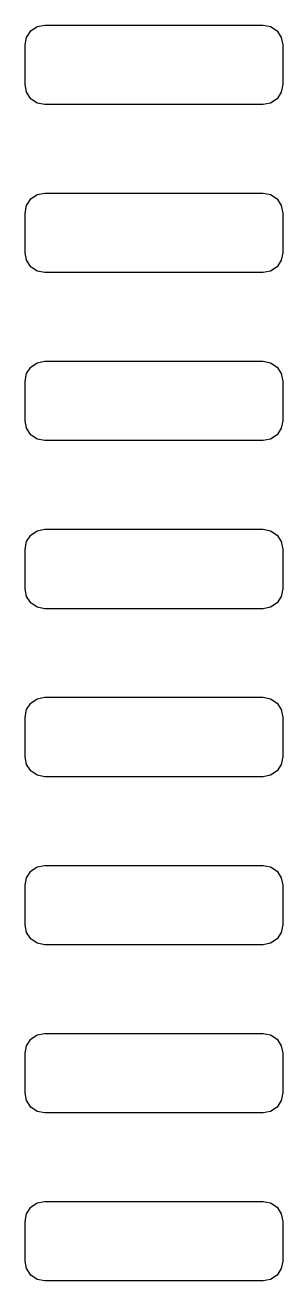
# Model space of a CAD drawing. Extents: x 0 to 360, y 0 to 260.
# Drawn here: x 132.49 to 134.44, y 151.44 to 160.93 of the extents above; entities that cross this region are included whole.
import ezdxf

# ---------------------------------------------------------------- set-up
doc = ezdxf.new("R2010")
doc.units = 0
doc.layers.add('BLACK', color=7, linetype='CONTINUOUS')

msp = doc.modelspace()

# ---------------------------------------------------------------- linework, layer by layer
at = {"layer": 'BLACK', "linetype": 'CONTINUOUS'}
for p, q in [((132.501, 160.839), (132.534, 160.888)), ((132.534, 160.888), (132.582, 160.921)), ((132.582, 160.921), (132.64, 160.932)), ((132.64, 160.932), (134.29, 160.932)), ((134.29, 160.932), (134.347, 160.921)), ((134.347, 160.921), (134.396, 160.888)), ((134.396, 160.888), (134.428, 160.839)), ((132.49, 160.782), (132.501, 160.839)), ((132.49, 160.482), (132.49, 160.782)), ((134.428, 160.839), (134.44, 160.782)), ((134.44, 160.782), (134.44, 160.482)), ((132.501, 160.425), (132.49, 160.482)), ((134.44, 160.482), (134.428, 160.425)), ((132.534, 160.376), (132.501, 160.425)), ((134.428, 160.425), (134.396, 160.376)), ((132.582, 160.343), (132.534, 160.376)), ((132.64, 160.332), (132.582, 160.343)), ((134.29, 160.332), (132.64, 160.332)), ((134.347, 160.343), (134.29, 160.332)), ((134.396, 160.376), (134.347, 160.343)), ((132.534, 159.618), (132.582, 159.651)), ((132.582, 159.651), (132.64, 159.662)), ((132.64, 159.662), (134.29, 159.662)), ((134.29, 159.662), (134.347, 159.651)), ((134.347, 159.651), (134.396, 159.618)), ((132.49, 159.512), (132.501, 159.569)), ((132.501, 159.569), (132.534, 159.618)), ((134.396, 159.618), (134.428, 159.569)), ((134.428, 159.569), (134.44, 159.512)), ((132.49, 159.212), (132.49, 159.512)), ((134.44, 159.512), (134.44, 159.212)), ((132.501, 159.155), (132.49, 159.212)), ((132.534, 159.106), (132.501, 159.155)), ((134.428, 159.155), (134.396, 159.106)), ((134.44, 159.212), (134.428, 159.155)), ((132.582, 159.073), (132.534, 159.106)), ((132.64, 159.062), (132.582, 159.073)), ((134.29, 159.062), (132.64, 159.062)), ((134.347, 159.073), (134.29, 159.062)), ((134.396, 159.106), (134.347, 159.073)), ((132.582, 158.381), (132.64, 158.392)), ((132.64, 158.392), (134.29, 158.392)), ((134.29, 158.392), (134.347, 158.381)), ((132.49, 158.242), (132.501, 158.299)), ((132.501, 158.299), (132.534, 158.348)), ((132.534, 158.348), (132.582, 158.381)), ((134.347, 158.381), (134.396, 158.348)), ((134.396, 158.348), (134.428, 158.299)), ((134.428, 158.299), (134.44, 158.242)), ((132.49, 157.942), (132.49, 158.242)), ((134.44, 158.242), (134.44, 157.942)), ((132.501, 157.885), (132.49, 157.942)), ((134.44, 157.942), (134.428, 157.885)), ((132.534, 157.836), (132.501, 157.885)), ((132.582, 157.803), (132.534, 157.836)), ((134.396, 157.836), (134.347, 157.803)), ((134.428, 157.885), (134.396, 157.836)), ((132.64, 157.792), (132.582, 157.803)), ((134.29, 157.792), (132.64, 157.792)), ((134.347, 157.803), (134.29, 157.792)), ((132.501, 157.029), (132.534, 157.078)), ((132.534, 157.078), (132.582, 157.111)), ((132.582, 157.111), (132.64, 157.122)), ((132.64, 157.122), (134.29, 157.122)), ((134.29, 157.122), (134.347, 157.111)), ((134.347, 157.111), (134.396, 157.078)), ((134.396, 157.078), (134.428, 157.029)), ((132.49, 156.972), (132.501, 157.029)), ((132.49, 156.672), (132.49, 156.972)), ((134.428, 157.029), (134.44, 156.972)), ((134.44, 156.972), (134.44, 156.672)), ((132.501, 156.615), (132.49, 156.672)), ((132.534, 156.566), (132.501, 156.615)), ((134.428, 156.615), (134.396, 156.566)), ((134.44, 156.672), (134.428, 156.615)), ((132.582, 156.533), (132.534, 156.566)), ((132.64, 156.522), (132.582, 156.533)), ((134.29, 156.522), (132.64, 156.522)), ((134.347, 156.533), (134.29, 156.522)), ((134.396, 156.566), (134.347, 156.533)), ((132.534, 155.808), (132.582, 155.841)), ((132.582, 155.841), (132.64, 155.852)), ((132.64, 155.852), (134.29, 155.852)), ((134.29, 155.852), (134.347, 155.841)), ((134.347, 155.841), (134.396, 155.808)), ((132.49, 155.702), (132.501, 155.759)), ((132.501, 155.759), (132.534, 155.808)), ((134.396, 155.808), (134.428, 155.759)), ((134.428, 155.759), (134.44, 155.702)), ((132.49, 155.402), (132.49, 155.702)), ((134.44, 155.702), (134.44, 155.402)), ((132.501, 155.345), (132.49, 155.402)), ((134.44, 155.402), (134.428, 155.345)), ((132.534, 155.296), (132.501, 155.345)), ((132.582, 155.263), (132.534, 155.296)), ((132.64, 155.252), (132.582, 155.263)), ((134.347, 155.263), (134.29, 155.252)), ((134.396, 155.296), (134.347, 155.263)), ((134.428, 155.345), (134.396, 155.296)), ((134.29, 155.252), (132.64, 155.252)), ((132.501, 154.489), (132.534, 154.538)), ((132.534, 154.538), (132.582, 154.571)), ((132.582, 154.571), (132.64, 154.582)), ((132.64, 154.582), (134.29, 154.582)), ((134.29, 154.582), (134.347, 154.571)), ((134.347, 154.571), (134.396, 154.538)), ((134.396, 154.538), (134.428, 154.489)), ((132.49, 154.432), (132.501, 154.489)), ((132.49, 154.132), (132.49, 154.432)), ((134.428, 154.489), (134.44, 154.432)), ((134.44, 154.432), (134.44, 154.132)), ((132.501, 154.075), (132.49, 154.132)), ((134.44, 154.132), (134.428, 154.075)), ((132.534, 154.026), (132.501, 154.075)), ((132.582, 153.993), (132.534, 154.026)), ((134.396, 154.026), (134.347, 153.993)), ((134.428, 154.075), (134.396, 154.026)), ((132.64, 153.982), (132.582, 153.993)), ((134.29, 153.982), (132.64, 153.982)), ((134.347, 153.993), (134.29, 153.982)), ((132.501, 153.219), (132.534, 153.268)), ((132.534, 153.268), (132.582, 153.301)), ((132.582, 153.301), (132.64, 153.312)), ((132.64, 153.312), (134.29, 153.312)), ((134.29, 153.312), (134.347, 153.301)), ((134.347, 153.301), (134.396, 153.268)), ((134.396, 153.268), (134.428, 153.219)), ((132.49, 153.162), (132.501, 153.219)), ((134.428, 153.219), (134.44, 153.162)), ((132.49, 152.862), (132.49, 153.162)), ((134.44, 153.162), (134.44, 152.862)), ((132.501, 152.805), (132.49, 152.862)), ((132.534, 152.756), (132.501, 152.805)), ((134.428, 152.805), (134.396, 152.756)), ((134.44, 152.862), (134.428, 152.805)), ((132.582, 152.723), (132.534, 152.756)), ((132.64, 152.712), (132.582, 152.723)), ((134.29, 152.712), (132.64, 152.712)), ((134.347, 152.723), (134.29, 152.712)), ((134.396, 152.756), (134.347, 152.723)), ((132.534, 151.998), (132.582, 152.031)), ((132.582, 152.031), (132.64, 152.042)), ((132.64, 152.042), (134.29, 152.042)), ((134.29, 152.042), (134.347, 152.031)), ((134.347, 152.031), (134.396, 151.998)), ((132.49, 151.892), (132.501, 151.949)), ((132.501, 151.949), (132.534, 151.998)), ((134.396, 151.998), (134.428, 151.949)), ((134.428, 151.949), (134.44, 151.892)), ((132.49, 151.592), (132.49, 151.892)), ((134.44, 151.892), (134.44, 151.592)), ((132.501, 151.535), (132.49, 151.592)), ((134.44, 151.592), (134.428, 151.535)), ((132.534, 151.486), (132.501, 151.535)), ((132.582, 151.453), (132.534, 151.486)), ((134.396, 151.486), (134.347, 151.453)), ((134.428, 151.535), (134.396, 151.486)), ((132.64, 151.442), (132.582, 151.453)), ((134.29, 151.442), (132.64, 151.442)), ((134.347, 151.453), (134.29, 151.442))]:
    msp.add_line(p, q, dxfattribs=at)

doc.saveas('drawing.dxf')
